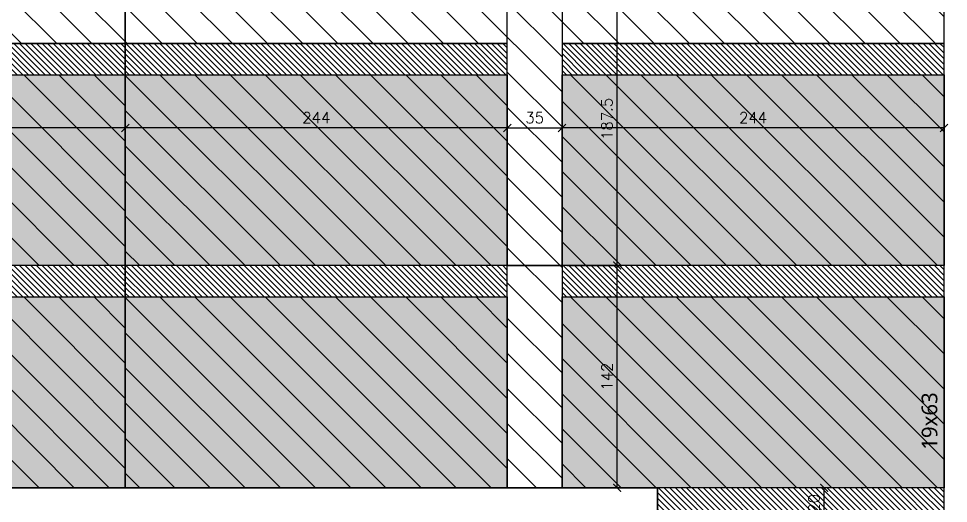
# Model space of a CAD drawing. Extents: x -32107 to -10774, y -8834 to 6017.
# Drawn here: x -30148 to -29554, y -7083 to -6773 of the extents above; entities that cross this region are included whole.
import ezdxf

# ---------------------------------------------------------------- set-up
doc = ezdxf.new("R2010")
doc.units = 0
doc.header["$PDMODE"] = 2
doc.header["$PDSIZE"] = 10
doc.layers.get('0').update_dxf_attribs({"lineweight": 13})
doc.layers.get('Defpoints').update_dxf_attribs({"lineweight": 13})
for name, color, linetype, lineweight in [('A-GENM', 7, 'Continuous', 18), ('S-BEAM', 7, 'Continuous', 18), ('S-BEAM-IDEN', 7, 'Continuous', 9)]:
    doc.layers.add(name, color=color, linetype=linetype, lineweight=lineweight)
for name, color, linetype in [('Cota', 4, 'Continuous'), ('Faixa Reesc', 8, 'Continuous'), ('Hachura 122x244', 253, 'Continuous'), ('Painéis', 200, 'Continuous'), ('Reaproveitamento', 251, 'Continuous')]:
    doc.layers.add(name, color=color, linetype=linetype)
doc.styles.add('Gadugi_1', font='gadugi.ttf', dxfattribs={"height": 10})
doc.styles.add('ROMANS', font='romans.shx')
doc.dimstyles.new('Cota Paínel', dxfattribs={"dimtxt": 7, "dimasz": 5, "dimexe": 3, "dimexo": 3, "dimgap": 3, "dimtad": 1, "dimdec": 1, "dimzin": 12, "dimdsep": 46, "dimtxsty": 'ROMANS', "dimblk": 'ARCHTICK', "dimcen": 0, "dimclrd": 4, "dimclre": 4, "dimclrt": 1, "dimadec": 1, "dimazin": 3, "dimtfac": 1, "dimtdec": 1, "dimtmove": 0, "dimatfit": 3, "dimldrblk": 'OBLIQUE', "dimfxl": 0, "dimtolj": 1, "dimtzin": 12, "dimarcsym": 0})

# ---------------------------------------------------------------- blocks, each defined once
blk = doc.blocks.new('122x244')
at = {"layer": 'Hachura 122x244'}
h = blk.add_hatch(color=256, dxfattribs=at)
h.dxf.hatch_style = 2
h.paths.add_polyline_path([(-30259.5, 9300.7), (-30015.5, 9300.7), (-30015.5, 9422.7), (-30259.5, 9422.7)])
at = {"layer": 'Painéis'}
blk.add_lwpolyline([(-30259.5, 9300.7), (-30015.5, 9300.7), (-30015.5, 9422.7), (-30259.5, 9422.7)], close=True, dxfattribs=at)
blk = doc.blocks.new('_ArchTick')
at = {"color": 0, "linetype": 'ByBlock', "const_width": 0.15}
blk.add_lwpolyline([(-0.5, -0.5), (0.5, 0.5)], dxfattribs=at)
blk = doc.blocks.new('*D58')
at = {"layer": 'A-GENM', "color": 4, "lineweight": -2, "transparency": 16777216}
for p, q in [((-29800.71, -6812.14), (-29800.71, -6846.13)), ((-29556.71, -6812.14), (-29556.71, -6846.13)), ((-29556.71, -6843.13), (-29800.71, -6843.13))]:
    blk.add_line(p, q, dxfattribs=at)
at = {"layer": 'Defpoints', "color": 0, "transparency": 16777216}
for p in [(-29800.71, -6809.14), (-29556.71, -6809.14), (-29800.71, -6843.13)]:
    blk.add_point(p, dxfattribs=at)
at = {"layer": 'A-GENM', "color": 4, "lineweight": -2, "transparency": 16777216, "xscale": 5, "yscale": 5, "zscale": 5, "rotation": 180}
blk.add_blockref('_ArchTick', (-29800.71, -6843.13), dxfattribs=at)
at = {"layer": 'A-GENM', "color": 4, "lineweight": -2, "transparency": 16777216, "xscale": 5, "yscale": 5, "zscale": 5}
blk.add_blockref('_ArchTick', (-29556.71, -6843.13), dxfattribs=at)
at = {"layer": 'A-GENM', "color": 1, "transparency": 16777216, "insert": (-29678.71, -6836.63), "char_height": 7, "attachment_point": 5, "style": 'ROMANS'}
blk.add_mtext('\\A1;244', dxfattribs=at)
blk = doc.blocks.new('_OBLIQUE')
at = {"color": 0, "linetype": 'ByBlock', "lineweight": -2}
for p, q in [((0, 0), (-1, 0)), ((-0.5, -0.5), (0.5, 0.5))]:
    blk.add_line(p, q, dxfattribs=at)
blk = doc.blocks.new('*D59')
at = {"layer": 'A-GENM', "color": 4, "lineweight": -2, "transparency": 16777216}
for p, q in [((-30079.71, -6812.14), (-30079.71, -6846.13)), ((-29835.71, -6812.14), (-29835.71, -6846.13)), ((-29835.71, -6843.13), (-30079.71, -6843.13))]:
    blk.add_line(p, q, dxfattribs=at)
at = {"layer": 'Defpoints', "color": 0, "transparency": 16777216}
for p in [(-30079.71, -6809.14), (-29835.71, -6809.14), (-30079.71, -6843.13)]:
    blk.add_point(p, dxfattribs=at)
at = {"layer": 'A-GENM', "color": 4, "lineweight": -2, "transparency": 16777216, "xscale": 5, "yscale": 5, "zscale": 5, "rotation": 180}
blk.add_blockref('_ArchTick', (-30079.71, -6843.13), dxfattribs=at)
at = {"layer": 'A-GENM', "color": 4, "lineweight": -2, "transparency": 16777216, "xscale": 5, "yscale": 5, "zscale": 5}
blk.add_blockref('_ArchTick', (-29835.71, -6843.13), dxfattribs=at)
at = {"layer": 'A-GENM', "color": 1, "transparency": 16777216, "insert": (-29957.71, -6836.63), "char_height": 7, "attachment_point": 5, "style": 'ROMANS'}
blk.add_mtext('\\A1;244', dxfattribs=at)
blk = doc.blocks.new('*D60')
at = {"layer": 'A-GENM', "color": 4, "lineweight": -2, "transparency": 16777216}
for p, q in [((-30323.71, -6812.14), (-30323.71, -6846.13)), ((-30079.71, -6812.14), (-30079.71, -6846.13)), ((-30079.71, -6843.13), (-30323.71, -6843.13))]:
    blk.add_line(p, q, dxfattribs=at)
at = {"layer": 'Defpoints', "color": 0, "transparency": 16777216}
for p in [(-30323.71, -6809.14), (-30079.71, -6809.14), (-30323.71, -6843.13)]:
    blk.add_point(p, dxfattribs=at)
at = {"layer": 'A-GENM', "color": 4, "lineweight": -2, "transparency": 16777216, "xscale": 5, "yscale": 5, "zscale": 5, "rotation": 180}
blk.add_blockref('_ArchTick', (-30323.71, -6843.13), dxfattribs=at)
at = {"layer": 'A-GENM', "color": 4, "lineweight": -2, "transparency": 16777216, "xscale": 5, "yscale": 5, "zscale": 5}
blk.add_blockref('_ArchTick', (-30079.71, -6843.13), dxfattribs=at)
at = {"layer": 'A-GENM', "color": 1, "transparency": 16777216, "insert": (-30201.71, -6836.63), "char_height": 7, "attachment_point": 5, "style": 'ROMANS'}
blk.add_mtext('\\A1;244', dxfattribs=at)
blk = doc.blocks.new('*D65')
at = {"layer": 'Cota', "color": 4, "lineweight": -2, "transparency": 16777216}
for p, q in [((-29835.71, -6832.14), (-29835.71, -6846.13)), ((-29800.71, -6832.14), (-29800.71, -6846.13)), ((-29835.71, -6843.13), (-29800.71, -6843.13))]:
    blk.add_line(p, q, dxfattribs=at)
at = {"layer": 'Defpoints', "color": 0, "transparency": 16777216}
for p in [(-29835.71, -6829.14), (-29800.71, -6829.14), (-29800.71, -6843.13)]:
    blk.add_point(p, dxfattribs=at)
at = {"layer": 'Cota', "color": 4, "lineweight": -2, "transparency": 16777216, "xscale": 5, "yscale": 5, "zscale": 5, "rotation": 180}
blk.add_blockref('_ArchTick', (-29835.71, -6843.13), dxfattribs=at)
at = {"layer": 'Cota', "color": 4, "lineweight": -2, "transparency": 16777216, "xscale": 5, "yscale": 5, "zscale": 5}
blk.add_blockref('_ArchTick', (-29800.71, -6843.13), dxfattribs=at)
at = {"layer": 'Cota', "color": 1, "transparency": 16777216, "insert": (-29818.21, -6836.63), "char_height": 7, "attachment_point": 5, "style": 'ROMANS'}
blk.add_mtext('\\A1;35', dxfattribs=at)
blk = doc.blocks.new('*D73')
at = {"layer": 'Cota', "color": 4, "lineweight": -2, "transparency": 16777216}
for p, q in [((-29797.71, -6931.14), (-29762.5, -6931.14)), ((-29765.5, -7073.14), (-29765.5, -6931.14)), ((-29797.71, -7073.14), (-29762.5, -7073.14))]:
    blk.add_line(p, q, dxfattribs=at)
at = {"layer": 'Defpoints', "color": 0, "transparency": 16777216}
for p in [(-29800.71, -6931.14), (-29765.5, -6931.14), (-29800.71, -7073.14)]:
    blk.add_point(p, dxfattribs=at)
at = {"layer": 'Cota', "color": 4, "lineweight": -2, "transparency": 16777216, "xscale": 5, "yscale": 5, "zscale": 5}
for p, rotation in [((-29765.5, -6931.14), 90), ((-29765.5, -7073.14), 270)]:
    blk.add_blockref('_ArchTick', p, dxfattribs=dict(at, rotation=rotation))
at = {"layer": 'Cota', "color": 1, "transparency": 16777216, "insert": (-29772, -7002.14), "char_height": 7, "attachment_point": 5, "rotation": 90, "style": 'ROMANS'}
blk.add_mtext('\\A1;142', dxfattribs=at)
blk = doc.blocks.new('*D74')
at = {"layer": 'Cota', "color": 4, "lineweight": -2, "transparency": 16777216}
for p, q in [((-29797.71, -6743.64), (-29762.5, -6743.64)), ((-29765.5, -6931.14), (-29765.5, -6743.64)), ((-29797.71, -6931.14), (-29762.5, -6931.14))]:
    blk.add_line(p, q, dxfattribs=at)
at = {"layer": 'Defpoints', "color": 0, "transparency": 16777216}
for p in [(-29800.71, -6743.64), (-29765.5, -6743.64), (-29800.71, -6931.14)]:
    blk.add_point(p, dxfattribs=at)
at = {"layer": 'Cota', "color": 4, "lineweight": -2, "transparency": 16777216, "xscale": 5, "yscale": 5, "zscale": 5}
for p, rotation in [((-29765.5, -6743.64), 90), ((-29765.5, -6931.14), 270)]:
    blk.add_blockref('_ArchTick', p, dxfattribs=dict(at, rotation=rotation))
at = {"layer": 'Cota', "color": 1, "transparency": 16777216, "insert": (-29772, -6837.39), "char_height": 7, "attachment_point": 5, "rotation": 90, "style": 'ROMANS'}
blk.add_mtext('\\A1;187.5', dxfattribs=at)
blk = doc.blocks.new('*D85')
at = {"layer": 'Cota', "color": 4, "lineweight": -2, "transparency": 16777216}
for p, q in [((-29610.73, -7073.14), (-29636.34, -7073.14)), ((-29633.34, -7093.14), (-29633.34, -7073.14)), ((-29610.73, -7093.14), (-29636.34, -7093.14))]:
    blk.add_line(p, q, dxfattribs=at)
at = {"layer": 'Defpoints', "color": 0, "transparency": 16777216}
for p in [(-29633.34, -7073.14), (-29607.73, -7073.14), (-29607.73, -7093.14)]:
    blk.add_point(p, dxfattribs=at)
at = {"layer": 'Cota', "color": 4, "lineweight": -2, "transparency": 16777216, "xscale": 5, "yscale": 5, "zscale": 5}
for p, rotation in [((-29633.34, -7073.14), 90), ((-29633.34, -7093.14), 270)]:
    blk.add_blockref('_ArchTick', p, dxfattribs=dict(at, rotation=rotation))
at = {"layer": 'Cota', "color": 1, "transparency": 16777216, "insert": (-29639.84, -7083.14), "char_height": 7, "attachment_point": 5, "rotation": 90, "style": 'ROMANS'}
blk.add_mtext('\\A1;20', dxfattribs=at)

msp = doc.modelspace()

# ---------------------------------------------------------------- hatches: boundary and pattern name
at = {"layer": 'Faixa Reesc'}
h = msp.add_hatch(dxfattribs=at)
h.set_pattern_fill('ANSI31', color=256, scale=0.8, angle=90)
h.set_pattern_definition([(135, (425.8505, -10482.5464), (-1.79605122, -1.79605122), [])])
h.paths.add_polyline_path([(-30079.71, -6789.14), (-30323.71, -6789.14), (-30323.71, -6809.14), (-30079.71, -6809.14)])
h = msp.add_hatch(dxfattribs=at)
h.set_pattern_fill('ANSI31', color=256, scale=0.8, angle=90)
h.set_pattern_definition([(135, (669.8505, -10482.5464), (-1.79605122, -1.79605122), [])])
h.paths.add_polyline_path([(-29835.71, -6789.14), (-30079.71, -6789.14), (-30079.71, -6809.14), (-29835.71, -6809.14)])
h = msp.add_hatch(dxfattribs=at)
h.set_pattern_fill('ANSI31', color=256, scale=0.8, angle=90)
h.set_pattern_definition([(135, (704.8505, -10482.5464), (-1.79605122, -1.79605122), [])])
h.paths.add_polyline_path([(-29556.71, -6789.14), (-29800.71, -6789.14), (-29800.71, -6809.14), (-29556.71, -6809.14)])
h = msp.add_hatch(dxfattribs=at)
h.set_pattern_fill('ANSI31', color=256, scale=0.8, angle=90)
h.set_pattern_definition([(135, (425.8505, -10624.5464), (-1.79605122, -1.79605122), [])])
h.paths.add_polyline_path([(-30079.71, -6931.14), (-30323.71, -6931.14), (-30323.71, -6951.14), (-30079.71, -6951.14)])
h = msp.add_hatch(dxfattribs=at)
h.set_pattern_fill('ANSI31', color=256, scale=0.8, angle=90)
h.set_pattern_definition([(135, (669.8505, -10624.5464), (-1.79605122, -1.79605122), [])])
h.paths.add_polyline_path([(-29835.71, -6931.14), (-30079.71, -6931.14), (-30079.71, -6951.14), (-29835.71, -6951.14)])
h = msp.add_hatch(dxfattribs=at)
h.set_pattern_fill('ANSI31', color=256, scale=0.8, angle=90)
h.set_pattern_definition([(135, (704.8505, -10624.5464), (-1.79605122, -1.79605122), [])])
h.paths.add_polyline_path([(-29556.71, -6931.14), (-29800.71, -6931.14), (-29800.71, -6951.14), (-29556.71, -6951.14)])
h = msp.add_hatch(dxfattribs=at)
h.set_pattern_fill('ANSI31', color=256, scale=0.8, angle=90)
h.set_pattern_definition([(135, (-404.2805, -5523.069), (-1.79605122, -1.79605122), [])])
h.paths.add_polyline_path([(-29556.71, -7093.14), (-29556.71, -7073.14), (-29739.71, -7073.14), (-29739.71, -7093.14)])
at = {"layer": 'Reaproveitamento'}
h = msp.add_hatch(dxfattribs=at)
h.set_pattern_fill('ANSI31', color=256, scale=5, angle=90)
h.set_pattern_definition([(135, (47.011, -948.851), (-11.22532, -11.22532), [])])
h.paths.add_polyline_path([(-30323.71, -6743.64), (-30567.71, -6743.64), (-30567.71, -6758.14), (-30567.71, -6789.14), (-30323.71, -6789.14)])
h.paths.add_polyline_path([(-30079.71, -6743.64), (-30323.71, -6743.64), (-30323.71, -6789.14), (-30079.71, -6789.14)])
h.paths.add_polyline_path([(-29835.71, -6743.64), (-30079.71, -6743.64), (-30079.71, -6789.14), (-29835.71, -6789.14)])
h.paths.add_polyline_path([(-29800.71, -6743.64), (-29835.71, -6743.64), (-29835.71, -6789.14), (-29835.71, -6931.14), (-29800.71, -6931.14)])
h.paths.add_polyline_path([(-29800.71, -6621.64), (-29800.71, -6601.64), (-29823.21, -6601.64), (-29823.21, -6621.64), (-29835.71, -6621.64), (-29835.71, -6743.64), (-29800.71, -6743.64)])
h.paths.add_polyline_path([(-29556.71, -6743.64), (-29800.71, -6743.64), (-29800.71, -6789.14), (-29556.71, -6789.14)])
h.paths.add_polyline_path([(-29800.71, -6931.14), (-29835.71, -6931.14), (-29835.71, -7073.14), (-29800.71, -7073.14)])
h.paths.add_polyline_path([(-30220.95, -6779.55), (-30196.67, -6779.55), (-30196.67, -6749.55), (-30220.95, -6749.55)], flags=24)
h.paths.add_polyline_path([(-30221.34, -6789.79), (-30192.66, -6789.79), (-30192.66, -6771.8), (-30221.34, -6771.8)], flags=9)
h = msp.add_hatch(dxfattribs=at)
h.set_pattern_fill('ANSI31', color=256, scale=5, angle=90)
h.set_pattern_definition([(135, (-274.991, -10523.737), (-11.22532, -11.22532), [])])
h.paths.add_polyline_path([(-30079.71, -6931.14), (-30323.71, -6931.14), (-30323.71, -6809.14), (-30079.71, -6809.14)])
h = msp.add_hatch(dxfattribs=at)
h.set_pattern_fill('ANSI31', color=256, scale=5, angle=90)
h.set_pattern_definition([(135, (-30.991, -10523.737), (-11.22532, -11.22532), [])])
h.paths.add_polyline_path([(-29835.71, -6931.14), (-30079.71, -6931.14), (-30079.71, -6809.14), (-29835.71, -6809.14)])
h = msp.add_hatch(dxfattribs=at)
h.set_pattern_fill('ANSI31', color=256, scale=5, angle=90)
h.set_pattern_definition([(135, (-239.991, -10523.737), (-11.22532, -11.22532), [])])
h.paths.add_polyline_path([(-29556.71, -6931.14), (-29800.71, -6931.14), (-29800.71, -6809.14), (-29556.71, -6809.14)])
h = msp.add_hatch(dxfattribs=at)
h.set_pattern_fill('ANSI31', color=256, scale=5, angle=90)
h.set_pattern_definition([(135, (-274.991, -10665.737), (-11.22532, -11.22532), [])])
h.paths.add_polyline_path([(-30079.71, -7073.14), (-30323.71, -7073.14), (-30323.71, -6951.14), (-30079.71, -6951.14)])
h = msp.add_hatch(dxfattribs=at)
h.set_pattern_fill('ANSI31', color=256, scale=5, angle=90)
h.set_pattern_definition([(135, (-30.991, -10665.737), (-11.22532, -11.22532), [])])
h.paths.add_polyline_path([(-29835.71, -7073.14), (-30079.71, -7073.14), (-30079.71, -6951.14), (-29835.71, -6951.14)])
h = msp.add_hatch(dxfattribs=at)
h.set_pattern_fill('ANSI31', color=256, scale=5, angle=90)
h.set_pattern_definition([(135, (-239.991, -10665.737), (-11.22532, -11.22532), [])])
h.paths.add_polyline_path([(-29556.71, -7073.14), (-29800.71, -7073.14), (-29800.71, -6951.14), (-29556.71, -6951.14)])

# ---------------------------------------------------------------- linework, layer by layer
at = {"layer": 'Painéis'}
for points in [[(-30323.71, -6789.14), (-30079.71, -6789.14), (-30079.71, -6743.64), (-30323.71, -6743.64)], [(-30079.71, -6789.14), (-29835.71, -6789.14), (-29835.71, -6743.64), (-30079.71, -6743.64)], [(-29800.71, -6931.14), (-29835.71, -6931.14), (-29835.71, -6743.64), (-29800.71, -6743.64)], [(-29800.71, -6789.14), (-29556.71, -6789.14), (-29556.71, -6743.64), (-29800.71, -6743.64)], [(-30323.71, -6809.14), (-30079.71, -6809.14), (-30079.71, -6789.14), (-30323.71, -6789.14)], [(-30079.71, -6809.14), (-29835.71, -6809.14), (-29835.71, -6789.14), (-30079.71, -6789.14)], [(-29800.71, -6809.14), (-29556.71, -6809.14), (-29556.71, -6789.14), (-29800.71, -6789.14)], [(-30323.71, -6951.14), (-30079.71, -6951.14), (-30079.71, -6931.14), (-30323.71, -6931.14)], [(-30079.71, -6951.14), (-29835.71, -6951.14), (-29835.71, -6931.14), (-30079.71, -6931.14)], [(-29800.71, -7073.14), (-29835.71, -7073.14), (-29835.71, -6931.14), (-29800.71, -6931.14)], [(-29800.71, -6951.14), (-29556.71, -6951.14), (-29556.71, -6931.14), (-29800.71, -6931.14)], [(-29556.71, -7073.14), (-29739.71, -7073.14), (-29739.71, -7093.14), (-29556.71, -7093.14)]]:
    msp.add_lwpolyline(points, close=True, dxfattribs=at)
at = {"layer": 'S-BEAM', "lineweight": 25}
for p, q in [((-29556.71, -7189.14), (-29556.71, -6511.64)), ((-30526.71, -7073.14), (-29784.71, -7073.14)), ((-29784.71, -7073.14), (-29739.71, -7073.14)), ((-29739.71, -7189.14), (-29739.71, -7073.14))]:
    msp.add_line(p, q, dxfattribs=at)

# ---------------------------------------------------------------- block references
at = {"layer": 'Reaproveitamento', "xscale": -1}
for p in [(-60339.2, -16231.84), (-60095.2, -16231.84), (-59816.2, -16231.84), (-60339.2, -16373.84), (-60095.2, -16373.84), (-59816.2, -16373.84)]:
    msp.add_blockref('122x244', p, dxfattribs=at)

# ---------------------------------------------------------------- texts
at = {"layer": 'S-BEAM-IDEN', "insert": (-29571.03, -7048.82), "char_height": 10, "width": 44.8945, "attachment_point": 1, "rotation": 90, "style": 'Gadugi_1'}
msp.add_mtext('19x63', dxfattribs=at)

# ---------------------------------------------------------------- dimensions: what is measured, and where the dimension line sits
at = {"layer": 'A-GENM'}
for base, p1, p2, picture, middle in [((-30323.71, -6843.13), (-30079.71, -6809.14), (-30323.71, -6809.14), '*D60', (-30201.71, -6836.63)), ((-30079.71, -6843.13), (-29835.71, -6809.14), (-30079.71, -6809.14), '*D59', (-29957.71, -6836.63)), ((-29800.71, -6843.13), (-29556.71, -6809.14), (-29800.71, -6809.14), '*D58', (-29678.71, -6836.63))]:
    dim = msp.add_linear_dim(base=base, p1=p1, p2=p2, angle=180, dimstyle='Cota Paínel', override={"dimarcsym": 2}, dxfattribs=at)
    dim.commit()
    dim.dimension.update_dxf_attribs({"geometry": picture, "text_midpoint": middle})
at = {"layer": 'Cota'}
for base, p1, p2, override, picture, middle in [((-29765.5, -6743.64), (-29800.71, -6931.14), (-29800.71, -6743.64), {"dimtmove": 1, "dimarcsym": 2}, '*D74', (-29772, -6837.39)), ((-29765.5, -6931.14), (-29800.71, -7073.14), (-29800.71, -6931.14), {"dimarcsym": 2}, '*D73', (-29772, -7002.14)), ((-29633.34, -7073.14), (-29607.73, -7093.14), (-29607.73, -7073.14), {"dimarcsym": 2}, '*D85', (-29639.84, -7083.14))]:
    dim = msp.add_linear_dim(base=base, p1=p1, p2=p2, angle=90, dimstyle='Cota Paínel', override=override, dxfattribs=at)
    dim.commit()
    dim.dimension.update_dxf_attribs({"geometry": picture, "text_midpoint": middle})
dim = msp.add_linear_dim(base=(-29800.71, -6843.13), p1=(-29835.71, -6829.14), p2=(-29800.71, -6829.14), dimstyle='Cota Paínel', override={"dimarcsym": 2}, dxfattribs=at)
dim.commit()
dim.dimension.update_dxf_attribs({"geometry": '*D65', "text_midpoint": (-29818.21, -6836.63)})

doc.saveas('drawing.dxf')
